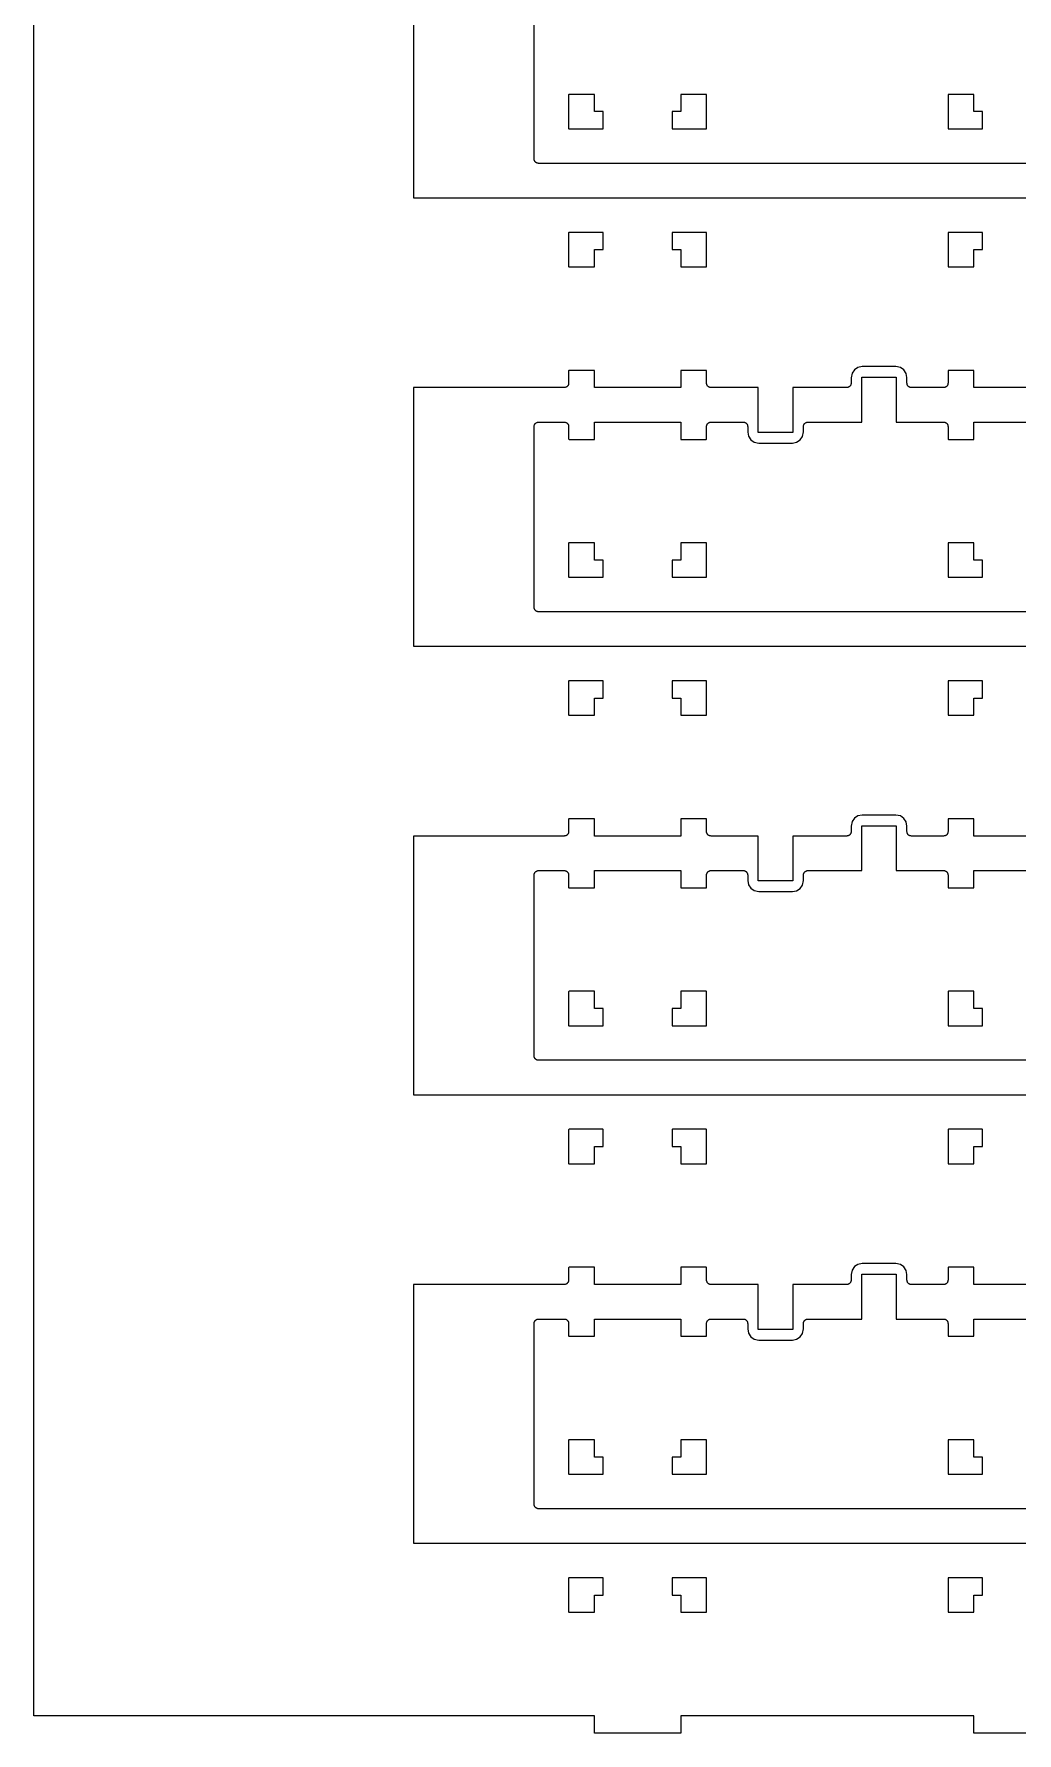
# Model space of a CAD drawing. Extents: x 0.5 to 57.5, y -99.5 to -1.
# Drawn here: x 0.5 to 29, y -99.5 to -50.25 of the extents above; entities that cross this region are included whole.
import ezdxf

# ---------------------------------------------------------------- set-up
doc = ezdxf.new("R2010")
doc.units = 0
doc.header["$MEASUREMENT"] = 0
doc.layers.add('BLACK', color=7, linetype='CONTINUOUS')

msp = doc.modelspace()

# ---------------------------------------------------------------- linework, layer by layer
at = {"layer": 'Black'}
for p, q in [((0.5, -99), (0.5, -1)), ((11.5, -33.35), (11.5, -55)), ((15, -52), (15, -49.128)), ((15, -53.872), (15, -52)), ((16.0022, -52.0018), (16, -52.0128)), ((16, -52.0128), (16, -52.9881)), ((16.0119, -52), (16.0022, -52.0018)), ((16.75, -52), (16.0119, -52)), ((16.75, -52.5), (16.75, -52)), ((19.25, -52), (19.25, -52.5)), ((19.9872, -52), (19.25, -52)), ((19.9982, -52.0022), (19.9872, -52)), ((20, -52.0119), (19.9982, -52.0022)), ((20, -52.9872), (20, -52.0119)), ((27.0022, -52.0018), (27, -52.0128)), ((27, -52.0128), (27, -52.9881)), ((27.0119, -52), (27.0022, -52.0018)), ((27.75, -52), (27.0119, -52)), ((27.75, -52.5), (27.75, -52)), ((17, -52.5), (16.75, -52.5)), ((17, -52.9872), (17, -52.5)), ((19.25, -52.5), (19, -52.5)), ((19, -52.5), (19, -52.9881)), ((28, -52.5), (27.75, -52.5)), ((28, -52.9872), (28, -52.5)), ((16, -52.9881), (16.0018, -52.9978)), ((16.0018, -52.9978), (16.0128, -53)), ((16.0128, -53), (16.9881, -53)), ((16.9881, -53), (16.9978, -52.9982)), ((16.9978, -52.9982), (17, -52.9872)), ((19, -52.9881), (19.0018, -52.9978)), ((19.0018, -52.9978), (19.0128, -53)), ((19.0128, -53), (19.9881, -53)), ((19.9881, -53), (19.9978, -52.9982)), ((19.9978, -52.9982), (20, -52.9872)), ((27, -52.9881), (27.0018, -52.9978)), ((27.0018, -52.9978), (27.0128, -53)), ((27.0128, -53), (27.9881, -53)), ((27.9881, -53), (27.9978, -52.9982)), ((27.9978, -52.9982), (28, -52.9872)), ((15.0019, -53.883), (15, -53.872)), ((15.0019, -53.8942), (15.0019, -53.883)), ((15.0058, -53.9047), (15.0019, -53.8942)), ((15.0077, -53.9158), (15.0058, -53.9047)), ((15.0133, -53.9255), (15.0077, -53.9158)), ((15.0171, -53.936), (15.0133, -53.9255)), ((15.0243, -53.9446), (15.0171, -53.936)), ((15.0299, -53.9543), (15.0243, -53.9446)), ((15.0385, -53.9615), (15.0299, -53.9543)), ((15.0457, -53.9701), (15.0385, -53.9615)), ((15.0554, -53.9757), (15.0457, -53.9701)), ((15.064, -53.9829), (15.0554, -53.9757)), ((15.0745, -53.9867), (15.064, -53.9829)), ((15.0842, -53.9923), (15.0745, -53.9867)), ((15.0953, -53.9942), (15.0842, -53.9923)), ((15.1058, -53.9981), (15.0953, -53.9942)), ((15.117, -53.9981), (15.1058, -53.9981)), ((15.128, -54), (15.117, -53.9981)), ((46.5, -54), (15.128, -54)), ((11.5, -55), (42.872, -55)), ((16.0022, -56.0018), (16, -56.0128)), ((16, -56.0128), (16, -56.9881)), ((16.0119, -56), (16.0022, -56.0018)), ((16.9872, -56), (16.0119, -56)), ((16.9982, -56.0022), (16.9872, -56)), ((17, -56.0119), (16.9982, -56.0022)), ((17, -56.5), (17, -56.0119)), ((19.0022, -56.0018), (19, -56.0128)), ((19, -56.0128), (19, -56.5)), ((19.0119, -56), (19.0022, -56.0018)), ((19.9872, -56), (19.0119, -56)), ((19.9982, -56.0022), (19.9872, -56)), ((20, -56.0119), (19.9982, -56.0022)), ((20, -56.9872), (20, -56.0119)), ((27.0022, -56.0018), (27, -56.0128)), ((27, -56.0128), (27, -56.9881)), ((27.0119, -56), (27.0022, -56.0018)), ((27.9872, -56), (27.0119, -56)), ((27.9982, -56.0022), (27.9872, -56)), ((28, -56.0119), (27.9982, -56.0022)), ((28, -56.5), (28, -56.0119)), ((16.75, -57), (16.75, -56.5)), ((16.75, -56.5), (17, -56.5)), ((19, -56.5), (19.25, -56.5)), ((19.25, -56.5), (19.25, -57)), ((27.75, -57), (27.75, -56.5)), ((27.75, -56.5), (28, -56.5)), ((16, -56.9881), (16.0018, -56.9978)), ((16.0018, -56.9978), (16.0128, -57)), ((16.0128, -57), (16.75, -57)), ((19.25, -57), (19.9881, -57)), ((19.9881, -57), (19.9978, -56.9982)), ((19.9978, -56.9982), (20, -56.9872)), ((27, -56.9881), (27.0018, -56.9978)), ((27.0018, -56.9978), (27.0128, -57)), ((27.0128, -57), (27.75, -57)), ((16.0022, -60.0018), (16, -60.0128)), ((16, -60.0128), (16, -60.372)), ((16.0119, -60), (16.0022, -60.0018)), ((16.75, -60), (16.0119, -60)), ((16.75, -60.5), (16.75, -60)), ((19.9872, -60), (19.25, -60)), ((19.25, -60), (19.25, -60.5)), ((19.9982, -60.0022), (19.9872, -60)), ((20, -60.0119), (19.9982, -60.0022)), ((20, -60.372), (20, -60.0119)), ((24.2183, -60.081), (24.1916, -60.2128)), ((24.2868, -59.9808), (24.2183, -60.081)), ((24.3896, -59.9146), (24.2868, -59.9808)), ((24.5119, -59.8916), (24.3896, -59.9146)), ((25.4872, -59.8916), (24.5119, -59.8916)), ((25.619, -59.9183), (25.4872, -59.8916)), ((25.7192, -59.9868), (25.619, -59.9183)), ((25.7854, -60.0896), (25.7192, -59.9868)), ((27.0022, -60.0018), (27, -60.0128)), ((27, -60.0128), (27, -60.372)), ((27.0119, -60), (27.0022, -60.0018)), ((27.75, -60), (27.0119, -60)), ((27.75, -60.5), (27.75, -60)), ((15.872, -60.5), (11.5, -60.5)), ((11.5, -60.5), (11.5, -68)), ((15.883, -60.4981), (15.872, -60.5)), ((15.8942, -60.4981), (15.883, -60.4981)), ((15.9047, -60.4942), (15.8942, -60.4981)), ((15.9158, -60.4923), (15.9047, -60.4942)), ((15.9255, -60.4867), (15.9158, -60.4923)), ((15.936, -60.4829), (15.9255, -60.4867)), ((15.9446, -60.4757), (15.936, -60.4829)), ((15.9543, -60.4701), (15.9446, -60.4757)), ((15.9615, -60.4615), (15.9543, -60.4701)), ((15.9701, -60.4543), (15.9615, -60.4615)), ((15.9757, -60.4446), (15.9701, -60.4543)), ((15.9829, -60.436), (15.9757, -60.4446)), ((15.9867, -60.4255), (15.9829, -60.436)), ((15.9923, -60.4158), (15.9867, -60.4255)), ((15.9942, -60.4047), (15.9923, -60.4158)), ((15.9981, -60.3942), (15.9942, -60.4047)), ((16, -60.372), (15.9981, -60.383)), ((15.9981, -60.383), (15.9981, -60.3942)), ((17.128, -60.5), (16.75, -60.5)), ((19.25, -60.5), (17.128, -60.5)), ((20.0019, -60.383), (20, -60.372)), ((20.0019, -60.3942), (20.0019, -60.383)), ((20.0058, -60.4047), (20.0019, -60.3942)), ((20.0077, -60.4158), (20.0058, -60.4047)), ((20.0133, -60.4255), (20.0077, -60.4158)), ((20.0171, -60.436), (20.0133, -60.4255)), ((20.0243, -60.4446), (20.0171, -60.436)), ((20.0299, -60.4543), (20.0243, -60.4446)), ((20.0385, -60.4615), (20.0299, -60.4543)), ((20.0457, -60.4701), (20.0385, -60.4615)), ((20.0554, -60.4757), (20.0457, -60.4701)), ((20.064, -60.4829), (20.0554, -60.4757)), ((20.0745, -60.4867), (20.064, -60.4829)), ((20.0842, -60.4923), (20.0745, -60.4867)), ((20.0953, -60.4942), (20.0842, -60.4923)), ((20.1058, -60.4981), (20.0953, -60.4942)), ((20.117, -60.4981), (20.1058, -60.4981)), ((20.128, -60.5), (20.117, -60.4981)), ((21.5, -60.5), (20.128, -60.5)), ((21.5, -61.8), (21.5, -60.5)), ((24.0636, -60.5), (22.5, -60.5)), ((22.5, -60.5), (22.5, -61.8)), ((24.0746, -60.4981), (24.0636, -60.5)), ((24.0858, -60.4981), (24.0746, -60.4981)), ((24.0964, -60.4942), (24.0858, -60.4981)), ((24.1074, -60.4923), (24.0964, -60.4942)), ((24.1171, -60.4867), (24.1074, -60.4923)), ((24.1276, -60.4829), (24.1171, -60.4867)), ((24.1362, -60.4757), (24.1276, -60.4829)), ((24.1459, -60.4701), (24.1362, -60.4757)), ((24.1531, -60.4615), (24.1459, -60.4701)), ((24.1617, -60.4543), (24.1531, -60.4615)), ((24.1673, -60.4446), (24.1617, -60.4543)), ((24.1745, -60.436), (24.1673, -60.4446)), ((24.1783, -60.4255), (24.1745, -60.436)), ((24.1839, -60.4158), (24.1783, -60.4255)), ((24.1858, -60.4047), (24.1839, -60.4158)), ((24.1897, -60.3942), (24.1858, -60.4047)), ((24.1916, -60.372), (24.1897, -60.383)), ((24.1897, -60.383), (24.1897, -60.3942)), ((24.1916, -60.2128), (24.1916, -60.372)), ((24.5, -61.5), (24.5, -60.2)), ((24.5, -60.2), (25.5, -60.2)), ((25.5, -60.2), (25.5, -61.5)), ((25.8084, -60.2119), (25.7854, -60.0896)), ((25.8084, -60.372), (25.8084, -60.2119)), ((25.8103, -60.383), (25.8084, -60.372)), ((25.8103, -60.3942), (25.8103, -60.383)), ((25.8142, -60.4047), (25.8103, -60.3942)), ((25.8161, -60.4158), (25.8142, -60.4047)), ((25.8217, -60.4255), (25.8161, -60.4158)), ((25.8255, -60.436), (25.8217, -60.4255)), ((25.8327, -60.4446), (25.8255, -60.436)), ((25.8383, -60.4543), (25.8327, -60.4446)), ((25.8469, -60.4615), (25.8383, -60.4543)), ((25.8541, -60.4701), (25.8469, -60.4615)), ((25.8638, -60.4757), (25.8541, -60.4701)), ((25.8724, -60.4829), (25.8638, -60.4757)), ((25.8829, -60.4867), (25.8724, -60.4829)), ((25.8926, -60.4923), (25.8829, -60.4867)), ((25.9036, -60.4942), (25.8926, -60.4923)), ((25.9142, -60.4981), (25.9036, -60.4942)), ((25.9254, -60.4981), (25.9142, -60.4981)), ((25.9364, -60.5), (25.9254, -60.4981)), ((26.872, -60.5), (25.9364, -60.5)), ((26.883, -60.4981), (26.872, -60.5)), ((26.8942, -60.4981), (26.883, -60.4981)), ((26.9047, -60.4942), (26.8942, -60.4981)), ((26.9158, -60.4923), (26.9047, -60.4942)), ((26.9255, -60.4867), (26.9158, -60.4923)), ((26.936, -60.4829), (26.9255, -60.4867)), ((26.9446, -60.4757), (26.936, -60.4829)), ((26.9543, -60.4701), (26.9446, -60.4757)), ((26.9615, -60.4615), (26.9543, -60.4701)), ((26.9701, -60.4543), (26.9615, -60.4615)), ((26.9757, -60.4446), (26.9701, -60.4543)), ((26.9829, -60.436), (26.9757, -60.4446)), ((26.9867, -60.4255), (26.9829, -60.436)), ((26.9923, -60.4158), (26.9867, -60.4255)), ((26.9942, -60.4047), (26.9923, -60.4158)), ((26.9981, -60.3942), (26.9942, -60.4047)), ((27, -60.372), (26.9981, -60.383)), ((26.9981, -60.383), (26.9981, -60.3942)), ((28.128, -60.5), (27.75, -60.5)), ((29.872, -60.5), (28.128, -60.5)), ((15.0171, -61.564), (15.0243, -61.5554)), ((15.0243, -61.5554), (15.0299, -61.5457)), ((15.0299, -61.5457), (15.0385, -61.5385)), ((15.0385, -61.5385), (15.0457, -61.5299)), ((15.0457, -61.5299), (15.0554, -61.5243)), ((15.0554, -61.5243), (15.064, -61.5171)), ((15.064, -61.5171), (15.0745, -61.5133)), ((15.0745, -61.5133), (15.0842, -61.5077)), ((15.0842, -61.5077), (15.0953, -61.5058)), ((15.0953, -61.5058), (15.1058, -61.5019)), ((15.1058, -61.5019), (15.117, -61.5019)), ((15.117, -61.5019), (15.128, -61.5)), ((15.128, -61.5), (15.872, -61.5)), ((15.872, -61.5), (15.883, -61.5019)), ((15.883, -61.5019), (15.8942, -61.5019)), ((15.8942, -61.5019), (15.9047, -61.5058)), ((15.9047, -61.5058), (15.9158, -61.5077)), ((15.9158, -61.5077), (15.9255, -61.5133)), ((15.9255, -61.5133), (15.936, -61.5171)), ((15.936, -61.5171), (15.9446, -61.5243)), ((15.9446, -61.5243), (15.9543, -61.5299)), ((15.9543, -61.5299), (15.9615, -61.5385)), ((15.9615, -61.5385), (15.9701, -61.5457)), ((15.9701, -61.5457), (15.9757, -61.5554)), ((15.9757, -61.5554), (15.9829, -61.564)), ((16.75, -62), (16.75, -61.5)), ((16.75, -61.5), (19.25, -61.5)), ((19.25, -61.5), (19.25, -62)), ((20.0171, -61.564), (20.0243, -61.5554)), ((20.0243, -61.5554), (20.0299, -61.5457)), ((20.0299, -61.5457), (20.0385, -61.5385)), ((20.0385, -61.5385), (20.0457, -61.5299)), ((20.0457, -61.5299), (20.0554, -61.5243)), ((20.0554, -61.5243), (20.064, -61.5171)), ((20.064, -61.5171), (20.0745, -61.5133)), ((20.0745, -61.5133), (20.0842, -61.5077)), ((20.0842, -61.5077), (20.0953, -61.5058)), ((20.0953, -61.5058), (20.1058, -61.5019)), ((20.1058, -61.5019), (20.117, -61.5019)), ((20.117, -61.5019), (20.128, -61.5)), ((20.128, -61.5), (21.0636, -61.5)), ((21.0636, -61.5), (21.0746, -61.5019)), ((21.0746, -61.5019), (21.0858, -61.5019)), ((21.0858, -61.5019), (21.0964, -61.5058)), ((21.0964, -61.5058), (21.1074, -61.5077)), ((21.1074, -61.5077), (21.1171, -61.5133)), ((21.1171, -61.5133), (21.1276, -61.5171)), ((21.1276, -61.5171), (21.1362, -61.5243)), ((21.1362, -61.5243), (21.1459, -61.5299)), ((21.1459, -61.5299), (21.1531, -61.5385)), ((21.1531, -61.5385), (21.1617, -61.5457)), ((21.1617, -61.5457), (21.1673, -61.5554)), ((21.1673, -61.5554), (21.1745, -61.564)), ((22.8255, -61.564), (22.8327, -61.5554)), ((22.8327, -61.5554), (22.8383, -61.5457)), ((22.8383, -61.5457), (22.8469, -61.5385)), ((22.8469, -61.5385), (22.8541, -61.5299)), ((22.8541, -61.5299), (22.8638, -61.5243)), ((22.8638, -61.5243), (22.8724, -61.5171)), ((22.8724, -61.5171), (22.8829, -61.5133)), ((22.8829, -61.5133), (22.8926, -61.5077)), ((22.8926, -61.5077), (22.9036, -61.5058)), ((22.9036, -61.5058), (22.9142, -61.5019)), ((22.9142, -61.5019), (22.9254, -61.5019)), ((22.9254, -61.5019), (22.9364, -61.5)), ((22.9364, -61.5), (24.5, -61.5)), ((25.5, -61.5), (26.872, -61.5)), ((26.872, -61.5), (26.883, -61.5019)), ((26.883, -61.5019), (26.8942, -61.5019)), ((26.8942, -61.5019), (26.9047, -61.5058)), ((26.9047, -61.5058), (26.9158, -61.5077)), ((26.9158, -61.5077), (26.9255, -61.5133)), ((26.9255, -61.5133), (26.936, -61.5171)), ((26.936, -61.5171), (26.9446, -61.5243)), ((26.9446, -61.5243), (26.9543, -61.5299)), ((26.9543, -61.5299), (26.9615, -61.5385)), ((26.9615, -61.5385), (26.9701, -61.5457)), ((26.9701, -61.5457), (26.9757, -61.5554)), ((26.9757, -61.5554), (26.9829, -61.564)), ((27.75, -62), (27.75, -61.5)), ((27.75, -61.5), (30.25, -61.5)), ((15, -61.628), (15.0019, -61.617)), ((15, -65), (15, -61.628)), ((15.0019, -61.6058), (15.0058, -61.5953)), ((15.0019, -61.617), (15.0019, -61.6058)), ((15.0058, -61.5953), (15.0077, -61.5842)), ((15.0077, -61.5842), (15.0133, -61.5745)), ((15.0133, -61.5745), (15.0171, -61.564)), ((15.9829, -61.564), (15.9867, -61.5745)), ((15.9867, -61.5745), (15.9923, -61.5842)), ((15.9923, -61.5842), (15.9942, -61.5953)), ((15.9942, -61.5953), (15.9981, -61.6058)), ((15.9981, -61.6058), (15.9981, -61.617)), ((15.9981, -61.617), (16, -61.628)), ((16, -61.628), (16, -61.9881)), ((16, -61.9881), (16.0018, -61.9978)), ((16.0018, -61.9978), (16.0128, -62)), ((16.0128, -62), (16.75, -62)), ((19.25, -62), (19.9881, -62)), ((19.9881, -62), (19.9978, -61.9982)), ((19.9978, -61.9982), (20, -61.9872)), ((20, -61.628), (20.0019, -61.617)), ((20, -61.9872), (20, -61.628)), ((20.0019, -61.6058), (20.0058, -61.5953)), ((20.0019, -61.617), (20.0019, -61.6058)), ((20.0058, -61.5953), (20.0077, -61.5842)), ((20.0077, -61.5842), (20.0133, -61.5745)), ((20.0133, -61.5745), (20.0171, -61.564)), ((21.1745, -61.564), (21.1783, -61.5745)), ((21.1783, -61.5745), (21.1839, -61.5842)), ((21.1839, -61.5842), (21.1858, -61.5953)), ((21.1858, -61.5953), (21.1897, -61.6058)), ((21.1897, -61.6058), (21.1897, -61.617)), ((21.1897, -61.617), (21.1916, -61.628)), ((21.1916, -61.628), (21.1916, -61.7881)), ((21.1916, -61.7881), (21.2146, -61.9104)), ((21.2146, -61.9104), (21.2808, -62.0132)), ((21.2808, -62.0132), (21.381, -62.0817)), ((22.5, -61.8), (21.5, -61.8)), ((22.6104, -62.0854), (22.7132, -62.0192)), ((22.7132, -62.0192), (22.7817, -61.919)), ((22.7817, -61.919), (22.8084, -61.7872)), ((22.8084, -61.628), (22.8103, -61.617)), ((22.8084, -61.7872), (22.8084, -61.628)), ((22.8103, -61.6058), (22.8142, -61.5953)), ((22.8103, -61.617), (22.8103, -61.6058)), ((22.8142, -61.5953), (22.8161, -61.5842)), ((22.8161, -61.5842), (22.8217, -61.5745)), ((22.8217, -61.5745), (22.8255, -61.564)), ((26.9829, -61.564), (26.9867, -61.5745)), ((26.9867, -61.5745), (26.9923, -61.5842)), ((26.9923, -61.5842), (26.9942, -61.5953)), ((26.9942, -61.5953), (26.9981, -61.6058)), ((26.9981, -61.6058), (26.9981, -61.617)), ((26.9981, -61.617), (27, -61.628)), ((27, -61.628), (27, -61.9881)), ((27, -61.9881), (27.0018, -61.9978)), ((27.0018, -61.9978), (27.0128, -62)), ((27.0128, -62), (27.75, -62)), ((21.381, -62.0817), (21.5128, -62.1084)), ((21.5128, -62.1084), (22.4881, -62.1084)), ((22.4881, -62.1084), (22.6104, -62.0854)), ((15, -66.872), (15, -65)), ((16.0022, -65.0018), (16, -65.0128)), ((16.0119, -65), (16.0022, -65.0018)), ((16.75, -65), (16.0119, -65)), ((16.75, -65.5), (16.75, -65)), ((19.25, -65), (19.25, -65.5)), ((19.9872, -65), (19.25, -65)), ((19.9982, -65.0022), (19.9872, -65)), ((20, -65.0119), (19.9982, -65.0022)), ((27.0022, -65.0018), (27, -65.0128)), ((27.0119, -65), (27.0022, -65.0018)), ((27.75, -65), (27.0119, -65)), ((27.75, -65.5), (27.75, -65)), ((16, -65.0128), (16, -65.9881)), ((17, -65.5), (16.75, -65.5)), ((17, -65.9872), (17, -65.5)), ((19.25, -65.5), (19, -65.5)), ((19, -65.5), (19, -65.9881)), ((20, -65.9872), (20, -65.0119)), ((27, -65.0128), (27, -65.9881)), ((28, -65.5), (27.75, -65.5)), ((28, -65.9872), (28, -65.5)), ((16, -65.9881), (16.0018, -65.9978)), ((16.9978, -65.9982), (17, -65.9872)), ((19, -65.9881), (19.0018, -65.9978)), ((19.9978, -65.9982), (20, -65.9872)), ((27, -65.9881), (27.0018, -65.9978)), ((27.9978, -65.9982), (28, -65.9872)), ((16.0018, -65.9978), (16.0128, -66)), ((16.0128, -66), (16.9881, -66)), ((16.9881, -66), (16.9978, -65.9982)), ((19.0018, -65.9978), (19.0128, -66)), ((19.0128, -66), (19.9881, -66)), ((19.9881, -66), (19.9978, -65.9982)), ((27.0018, -65.9978), (27.0128, -66)), ((27.0128, -66), (27.9881, -66)), ((27.9881, -66), (27.9978, -65.9982)), ((15.0019, -66.883), (15, -66.872)), ((15.0019, -66.8942), (15.0019, -66.883)), ((15.0058, -66.9047), (15.0019, -66.8942)), ((15.0077, -66.9158), (15.0058, -66.9047)), ((15.0133, -66.9255), (15.0077, -66.9158)), ((15.0171, -66.936), (15.0133, -66.9255)), ((15.0243, -66.9446), (15.0171, -66.936)), ((15.0299, -66.9543), (15.0243, -66.9446)), ((15.0385, -66.9615), (15.0299, -66.9543)), ((15.0457, -66.9701), (15.0385, -66.9615)), ((15.0554, -66.9757), (15.0457, -66.9701)), ((15.064, -66.9829), (15.0554, -66.9757)), ((15.0745, -66.9867), (15.064, -66.9829)), ((15.0842, -66.9923), (15.0745, -66.9867)), ((15.0953, -66.9942), (15.0842, -66.9923)), ((15.1058, -66.9981), (15.0953, -66.9942)), ((15.117, -66.9981), (15.1058, -66.9981)), ((15.128, -67), (15.117, -66.9981)), ((46.5, -67), (15.128, -67)), ((11.5, -68), (42.872, -68)), ((16.0022, -69.0018), (16, -69.0128)), ((16, -69.0128), (16, -69.9881)), ((16.0119, -69), (16.0022, -69.0018)), ((16.9872, -69), (16.0119, -69)), ((16.9982, -69.0022), (16.9872, -69)), ((17, -69.0119), (16.9982, -69.0022)), ((17, -69.5), (17, -69.0119)), ((19.0022, -69.0018), (19, -69.0128)), ((19, -69.0128), (19, -69.5)), ((19.0119, -69), (19.0022, -69.0018)), ((19.9872, -69), (19.0119, -69)), ((19.9982, -69.0022), (19.9872, -69)), ((20, -69.0119), (19.9982, -69.0022)), ((20, -69.9872), (20, -69.0119)), ((27.0022, -69.0018), (27, -69.0128)), ((27, -69.0128), (27, -69.9881)), ((27.0119, -69), (27.0022, -69.0018)), ((27.9872, -69), (27.0119, -69)), ((27.9982, -69.0022), (27.9872, -69)), ((28, -69.0119), (27.9982, -69.0022)), ((28, -69.5), (28, -69.0119)), ((16.75, -70), (16.75, -69.5)), ((16.75, -69.5), (17, -69.5)), ((19, -69.5), (19.25, -69.5)), ((19.25, -69.5), (19.25, -70)), ((27.75, -70), (27.75, -69.5)), ((27.75, -69.5), (28, -69.5)), ((16, -69.9881), (16.0018, -69.9978)), ((16.0018, -69.9978), (16.0128, -70)), ((16.0128, -70), (16.75, -70)), ((19.25, -70), (19.9881, -70)), ((19.9881, -70), (19.9978, -69.9982)), ((19.9978, -69.9982), (20, -69.9872)), ((27, -69.9881), (27.0018, -69.9978)), ((27.0018, -69.9978), (27.0128, -70)), ((27.0128, -70), (27.75, -70)), ((16, -73.372), (15.9981, -73.383)), ((16.0022, -73.0018), (16, -73.0128)), ((16, -73.0128), (16, -73.372)), ((16.0119, -73), (16.0022, -73.0018)), ((16.75, -73), (16.0119, -73)), ((16.75, -73.5), (16.75, -73)), ((19.9872, -73), (19.25, -73)), ((19.25, -73), (19.25, -73.5)), ((19.9982, -73.0022), (19.9872, -73)), ((20, -73.0119), (19.9982, -73.0022)), ((20, -73.372), (20, -73.0119)), ((20.0019, -73.383), (20, -73.372)), ((24.1916, -73.372), (24.1897, -73.383)), ((24.2183, -73.081), (24.1916, -73.2128)), ((24.1916, -73.2128), (24.1916, -73.372)), ((24.2868, -72.9808), (24.2183, -73.081)), ((24.3896, -72.9146), (24.2868, -72.9808)), ((24.5119, -72.8916), (24.3896, -72.9146)), ((24.5, -74.5), (24.5, -73.2)), ((24.5, -73.2), (25.5, -73.2)), ((25.4872, -72.8916), (24.5119, -72.8916)), ((25.619, -72.9183), (25.4872, -72.8916)), ((25.5, -73.2), (25.5, -74.5)), ((25.7192, -72.9868), (25.619, -72.9183)), ((25.7854, -73.0896), (25.7192, -72.9868)), ((25.8084, -73.2119), (25.7854, -73.0896)), ((25.8084, -73.372), (25.8084, -73.2119)), ((25.8103, -73.383), (25.8084, -73.372)), ((27, -73.372), (26.9981, -73.383)), ((27.0022, -73.0018), (27, -73.0128)), ((27, -73.0128), (27, -73.372)), ((27.0119, -73), (27.0022, -73.0018)), ((27.75, -73), (27.0119, -73)), ((27.75, -73.5), (27.75, -73)), ((15.872, -73.5), (11.5, -73.5)), ((11.5, -73.5), (11.5, -81)), ((15.883, -73.4981), (15.872, -73.5)), ((15.8942, -73.4981), (15.883, -73.4981)), ((15.9047, -73.4942), (15.8942, -73.4981)), ((15.9158, -73.4923), (15.9047, -73.4942)), ((15.9255, -73.4867), (15.9158, -73.4923)), ((15.936, -73.4829), (15.9255, -73.4867)), ((15.9446, -73.4757), (15.936, -73.4829)), ((15.9543, -73.4701), (15.9446, -73.4757)), ((15.9615, -73.4615), (15.9543, -73.4701)), ((15.9701, -73.4543), (15.9615, -73.4615)), ((15.9757, -73.4446), (15.9701, -73.4543)), ((15.9829, -73.436), (15.9757, -73.4446)), ((15.9867, -73.4255), (15.9829, -73.436)), ((15.9923, -73.4158), (15.9867, -73.4255)), ((15.9942, -73.4047), (15.9923, -73.4158)), ((15.9981, -73.3942), (15.9942, -73.4047)), ((15.9981, -73.383), (15.9981, -73.3942)), ((17.128, -73.5), (16.75, -73.5)), ((18.872, -73.5), (17.128, -73.5)), ((19.25, -73.5), (18.872, -73.5)), ((20.0019, -73.3942), (20.0019, -73.383)), ((20.0058, -73.4047), (20.0019, -73.3942)), ((20.0077, -73.4158), (20.0058, -73.4047)), ((20.0133, -73.4255), (20.0077, -73.4158)), ((20.0171, -73.436), (20.0133, -73.4255)), ((20.0243, -73.4446), (20.0171, -73.436)), ((20.0299, -73.4543), (20.0243, -73.4446)), ((20.0385, -73.4615), (20.0299, -73.4543)), ((20.0457, -73.4701), (20.0385, -73.4615)), ((20.0554, -73.4757), (20.0457, -73.4701)), ((20.064, -73.4829), (20.0554, -73.4757)), ((20.0745, -73.4867), (20.064, -73.4829)), ((20.0842, -73.4923), (20.0745, -73.4867)), ((20.0953, -73.4942), (20.0842, -73.4923)), ((20.1058, -73.4981), (20.0953, -73.4942)), ((20.117, -73.4981), (20.1058, -73.4981)), ((20.128, -73.5), (20.117, -73.4981)), ((21.5, -73.5), (20.128, -73.5)), ((21.5, -74.8), (21.5, -73.5)), ((24.0636, -73.5), (22.5, -73.5)), ((22.5, -73.5), (22.5, -74.8)), ((24.0746, -73.4981), (24.0636, -73.5)), ((24.0858, -73.4981), (24.0746, -73.4981)), ((24.0964, -73.4942), (24.0858, -73.4981)), ((24.1074, -73.4923), (24.0964, -73.4942)), ((24.1171, -73.4867), (24.1074, -73.4923)), ((24.1276, -73.4829), (24.1171, -73.4867)), ((24.1362, -73.4757), (24.1276, -73.4829)), ((24.1459, -73.4701), (24.1362, -73.4757)), ((24.1531, -73.4615), (24.1459, -73.4701)), ((24.1617, -73.4543), (24.1531, -73.4615)), ((24.1673, -73.4446), (24.1617, -73.4543)), ((24.1745, -73.436), (24.1673, -73.4446)), ((24.1783, -73.4255), (24.1745, -73.436)), ((24.1839, -73.4158), (24.1783, -73.4255)), ((24.1858, -73.4047), (24.1839, -73.4158)), ((24.1897, -73.3942), (24.1858, -73.4047)), ((24.1897, -73.383), (24.1897, -73.3942)), ((25.8103, -73.3942), (25.8103, -73.383)), ((25.8142, -73.4047), (25.8103, -73.3942)), ((25.8161, -73.4158), (25.8142, -73.4047)), ((25.8217, -73.4255), (25.8161, -73.4158)), ((25.8255, -73.436), (25.8217, -73.4255)), ((25.8327, -73.4446), (25.8255, -73.436)), ((25.8383, -73.4543), (25.8327, -73.4446)), ((25.8469, -73.4615), (25.8383, -73.4543)), ((25.8541, -73.4701), (25.8469, -73.4615)), ((25.8638, -73.4757), (25.8541, -73.4701)), ((25.8724, -73.4829), (25.8638, -73.4757)), ((25.8829, -73.4867), (25.8724, -73.4829)), ((25.8926, -73.4923), (25.8829, -73.4867)), ((25.9036, -73.4942), (25.8926, -73.4923)), ((25.9142, -73.4981), (25.9036, -73.4942)), ((25.9254, -73.4981), (25.9142, -73.4981)), ((25.9364, -73.5), (25.9254, -73.4981)), ((26.872, -73.5), (25.9364, -73.5)), ((26.883, -73.4981), (26.872, -73.5)), ((26.8942, -73.4981), (26.883, -73.4981)), ((26.9047, -73.4942), (26.8942, -73.4981)), ((26.9158, -73.4923), (26.9047, -73.4942)), ((26.9255, -73.4867), (26.9158, -73.4923)), ((26.936, -73.4829), (26.9255, -73.4867)), ((26.9446, -73.4757), (26.936, -73.4829)), ((26.9543, -73.4701), (26.9446, -73.4757)), ((26.9615, -73.4615), (26.9543, -73.4701)), ((26.9701, -73.4543), (26.9615, -73.4615)), ((26.9757, -73.4446), (26.9701, -73.4543)), ((26.9829, -73.436), (26.9757, -73.4446)), ((26.9867, -73.4255), (26.9829, -73.436)), ((26.9923, -73.4158), (26.9867, -73.4255)), ((26.9942, -73.4047), (26.9923, -73.4158)), ((26.9981, -73.3942), (26.9942, -73.4047)), ((26.9981, -73.383), (26.9981, -73.3942)), ((28.128, -73.5), (27.75, -73.5)), ((29.872, -73.5), (28.128, -73.5)), ((15, -74.628), (15.0019, -74.617)), ((15, -78), (15, -74.628)), ((15.0019, -74.6058), (15.0058, -74.5953)), ((15.0019, -74.617), (15.0019, -74.6058)), ((15.0058, -74.5953), (15.0077, -74.5842)), ((15.0077, -74.5842), (15.0133, -74.5745)), ((15.0133, -74.5745), (15.0171, -74.564)), ((15.0171, -74.564), (15.0243, -74.5554)), ((15.0243, -74.5554), (15.0299, -74.5457)), ((15.0299, -74.5457), (15.0385, -74.5385)), ((15.0385, -74.5385), (15.0457, -74.5299)), ((15.0457, -74.5299), (15.0554, -74.5243)), ((15.0554, -74.5243), (15.064, -74.5171)), ((15.064, -74.5171), (15.0745, -74.5133)), ((15.0745, -74.5133), (15.0842, -74.5077)), ((15.0842, -74.5077), (15.0953, -74.5058)), ((15.0953, -74.5058), (15.1058, -74.5019)), ((15.1058, -74.5019), (15.117, -74.5019)), ((15.117, -74.5019), (15.128, -74.5)), ((15.128, -74.5), (15.872, -74.5)), ((15.872, -74.5), (15.883, -74.5019)), ((15.883, -74.5019), (15.8942, -74.5019)), ((15.8942, -74.5019), (15.9047, -74.5058)), ((15.9047, -74.5058), (15.9158, -74.5077)), ((15.9158, -74.5077), (15.9255, -74.5133)), ((15.9255, -74.5133), (15.936, -74.5171)), ((15.936, -74.5171), (15.9446, -74.5243)), ((15.9446, -74.5243), (15.9543, -74.5299)), ((15.9543, -74.5299), (15.9615, -74.5385)), ((15.9615, -74.5385), (15.9701, -74.5457)), ((15.9701, -74.5457), (15.9757, -74.5554)), ((15.9757, -74.5554), (15.9829, -74.564)), ((15.9829, -74.564), (15.9867, -74.5745)), ((15.9867, -74.5745), (15.9923, -74.5842)), ((15.9923, -74.5842), (15.9942, -74.5953)), ((15.9942, -74.5953), (15.9981, -74.6058)), ((15.9981, -74.6058), (15.9981, -74.617)), ((15.9981, -74.617), (16, -74.628)), ((16, -74.628), (16, -74.9881)), ((16.75, -75), (16.75, -74.5)), ((16.75, -74.5), (19.25, -74.5)), ((19.25, -74.5), (19.25, -75)), ((20, -74.628), (20.0019, -74.617)), ((20, -74.9872), (20, -74.628)), ((20.0019, -74.6058), (20.0058, -74.5953)), ((20.0019, -74.617), (20.0019, -74.6058)), ((20.0058, -74.5953), (20.0077, -74.5842)), ((20.0077, -74.5842), (20.0133, -74.5745)), ((20.0133, -74.5745), (20.0171, -74.564)), ((20.0171, -74.564), (20.0243, -74.5554)), ((20.0243, -74.5554), (20.0299, -74.5457)), ((20.0299, -74.5457), (20.0385, -74.5385)), ((20.0385, -74.5385), (20.0457, -74.5299)), ((20.0457, -74.5299), (20.0554, -74.5243)), ((20.0554, -74.5243), (20.064, -74.5171)), ((20.064, -74.5171), (20.0745, -74.5133)), ((20.0745, -74.5133), (20.0842, -74.5077)), ((20.0842, -74.5077), (20.0953, -74.5058)), ((20.0953, -74.5058), (20.1058, -74.5019)), ((20.1058, -74.5019), (20.117, -74.5019)), ((20.117, -74.5019), (20.128, -74.5)), ((20.128, -74.5), (21.0636, -74.5)), ((21.0636, -74.5), (21.0746, -74.5019)), ((21.0746, -74.5019), (21.0858, -74.5019)), ((21.0858, -74.5019), (21.0964, -74.5058)), ((21.0964, -74.5058), (21.1074, -74.5077)), ((21.1074, -74.5077), (21.1171, -74.5133)), ((21.1171, -74.5133), (21.1276, -74.5171)), ((21.1276, -74.5171), (21.1362, -74.5243)), ((21.1362, -74.5243), (21.1459, -74.5299)), ((21.1459, -74.5299), (21.1531, -74.5385)), ((21.1531, -74.5385), (21.1617, -74.5457)), ((21.1617, -74.5457), (21.1673, -74.5554)), ((21.1673, -74.5554), (21.1745, -74.564)), ((21.1745, -74.564), (21.1783, -74.5745)), ((21.1783, -74.5745), (21.1839, -74.5842)), ((21.1839, -74.5842), (21.1858, -74.5953)), ((21.1858, -74.5953), (21.1897, -74.6058)), ((21.1897, -74.6058), (21.1897, -74.617)), ((21.1897, -74.617), (21.1916, -74.628)), ((21.1916, -74.628), (21.1916, -74.7881)), ((21.1916, -74.7881), (21.2146, -74.9104)), ((22.5, -74.8), (21.5, -74.8)), ((22.7817, -74.919), (22.8084, -74.7872)), ((22.8084, -74.628), (22.8103, -74.617)), ((22.8084, -74.7872), (22.8084, -74.628)), ((22.8103, -74.6058), (22.8142, -74.5953)), ((22.8103, -74.617), (22.8103, -74.6058)), ((22.8142, -74.5953), (22.8161, -74.5842)), ((22.8161, -74.5842), (22.8217, -74.5745)), ((22.8217, -74.5745), (22.8255, -74.564)), ((22.8255, -74.564), (22.8327, -74.5554)), ((22.8327, -74.5554), (22.8383, -74.5457)), ((22.8383, -74.5457), (22.8469, -74.5385)), ((22.8469, -74.5385), (22.8541, -74.5299)), ((22.8541, -74.5299), (22.8638, -74.5243)), ((22.8638, -74.5243), (22.8724, -74.5171)), ((22.8724, -74.5171), (22.8829, -74.5133)), ((22.8829, -74.5133), (22.8926, -74.5077)), ((22.8926, -74.5077), (22.9036, -74.5058)), ((22.9036, -74.5058), (22.9142, -74.5019)), ((22.9142, -74.5019), (22.9254, -74.5019)), ((22.9254, -74.5019), (22.9364, -74.5)), ((22.9364, -74.5), (24.5, -74.5)), ((25.5, -74.5), (26.872, -74.5)), ((26.872, -74.5), (26.883, -74.5019)), ((26.883, -74.5019), (26.8942, -74.5019)), ((26.8942, -74.5019), (26.9047, -74.5058)), ((26.9047, -74.5058), (26.9158, -74.5077)), ((26.9158, -74.5077), (26.9255, -74.5133)), ((26.9255, -74.5133), (26.936, -74.5171)), ((26.936, -74.5171), (26.9446, -74.5243)), ((26.9446, -74.5243), (26.9543, -74.5299)), ((26.9543, -74.5299), (26.9615, -74.5385)), ((26.9615, -74.5385), (26.9701, -74.5457)), ((26.9701, -74.5457), (26.9757, -74.5554)), ((26.9757, -74.5554), (26.9829, -74.564)), ((26.9829, -74.564), (26.9867, -74.5745)), ((26.9867, -74.5745), (26.9923, -74.5842)), ((26.9923, -74.5842), (26.9942, -74.5953)), ((26.9942, -74.5953), (26.9981, -74.6058)), ((26.9981, -74.6058), (26.9981, -74.617)), ((26.9981, -74.617), (27, -74.628)), ((27, -74.628), (27, -74.9881)), ((27.75, -75), (27.75, -74.5)), ((27.75, -74.5), (30.25, -74.5)), ((16, -74.9881), (16.0018, -74.9978)), ((16.0018, -74.9978), (16.0128, -75)), ((16.0128, -75), (16.75, -75)), ((19.25, -75), (19.9881, -75)), ((19.9881, -75), (19.9978, -74.9982)), ((19.9978, -74.9982), (20, -74.9872)), ((21.2146, -74.9104), (21.2808, -75.0132)), ((21.2808, -75.0132), (21.381, -75.0817)), ((21.381, -75.0817), (21.5128, -75.1084)), ((21.5128, -75.1084), (22.4881, -75.1084)), ((22.4881, -75.1084), (22.6104, -75.0854)), ((22.6104, -75.0854), (22.7132, -75.0192)), ((22.7132, -75.0192), (22.7817, -74.919)), ((27, -74.9881), (27.0018, -74.9978)), ((27.0018, -74.9978), (27.0128, -75)), ((27.0128, -75), (27.75, -75)), ((15, -79.872), (15, -78)), ((16.0022, -78.0018), (16, -78.0128)), ((16, -78.0128), (16, -78.9881)), ((16.0119, -78), (16.0022, -78.0018)), ((16.75, -78), (16.0119, -78)), ((16.75, -78.5), (16.75, -78)), ((19.25, -78), (19.25, -78.5)), ((19.9872, -78), (19.25, -78)), ((19.9982, -78.0022), (19.9872, -78)), ((20, -78.0119), (19.9982, -78.0022)), ((20, -78.9872), (20, -78.0119)), ((27.0022, -78.0018), (27, -78.0128)), ((27, -78.0128), (27, -78.9881)), ((27.0119, -78), (27.0022, -78.0018)), ((27.75, -78), (27.0119, -78)), ((27.75, -78.5), (27.75, -78)), ((17, -78.5), (16.75, -78.5)), ((17, -78.9872), (17, -78.5)), ((19.25, -78.5), (19, -78.5)), ((19, -78.5), (19, -78.9881)), ((28, -78.5), (27.75, -78.5)), ((28, -78.9872), (28, -78.5)), ((16, -78.9881), (16.0018, -78.9978)), ((16.0018, -78.9978), (16.0128, -79)), ((16.0128, -79), (16.9881, -79)), ((16.9881, -79), (16.9978, -78.9982)), ((16.9978, -78.9982), (17, -78.9872)), ((19, -78.9881), (19.0018, -78.9978)), ((19.0018, -78.9978), (19.0128, -79)), ((19.0128, -79), (19.9881, -79)), ((19.9881, -79), (19.9978, -78.9982)), ((19.9978, -78.9982), (20, -78.9872)), ((27, -78.9881), (27.0018, -78.9978)), ((27.0018, -78.9978), (27.0128, -79)), ((27.0128, -79), (27.9881, -79)), ((27.9881, -79), (27.9978, -78.9982)), ((27.9978, -78.9982), (28, -78.9872)), ((15.0019, -79.883), (15, -79.872)), ((15.0019, -79.8942), (15.0019, -79.883)), ((15.0058, -79.9047), (15.0019, -79.8942)), ((15.0077, -79.9158), (15.0058, -79.9047)), ((15.0133, -79.9255), (15.0077, -79.9158)), ((15.0171, -79.936), (15.0133, -79.9255)), ((15.0243, -79.9446), (15.0171, -79.936)), ((15.0299, -79.9543), (15.0243, -79.9446)), ((15.0385, -79.9615), (15.0299, -79.9543)), ((15.0457, -79.9701), (15.0385, -79.9615)), ((15.0554, -79.9757), (15.0457, -79.9701)), ((15.064, -79.9829), (15.0554, -79.9757)), ((15.0745, -79.9867), (15.064, -79.9829)), ((15.0842, -79.9923), (15.0745, -79.9867)), ((15.0953, -79.9942), (15.0842, -79.9923)), ((15.1058, -79.9981), (15.0953, -79.9942)), ((15.117, -79.9981), (15.1058, -79.9981)), ((15.128, -80), (15.117, -79.9981)), ((46.5, -80), (15.128, -80)), ((11.5, -81), (42.872, -81)), ((16.0022, -82.0018), (16, -82.0128)), ((16, -82.0128), (16, -82.9881)), ((16.0119, -82), (16.0022, -82.0018)), ((16.9872, -82), (16.0119, -82)), ((16.9982, -82.0022), (16.9872, -82)), ((17, -82.0119), (16.9982, -82.0022)), ((17, -82.5), (17, -82.0119)), ((19.0022, -82.0018), (19, -82.0128)), ((19, -82.0128), (19, -82.5)), ((19.0119, -82), (19.0022, -82.0018)), ((19.9872, -82), (19.0119, -82)), ((19.9982, -82.0022), (19.9872, -82)), ((20, -82.0119), (19.9982, -82.0022)), ((20, -82.9872), (20, -82.0119)), ((27.0022, -82.0018), (27, -82.0128)), ((27, -82.0128), (27, -82.9881)), ((27.0119, -82), (27.0022, -82.0018)), ((27.9872, -82), (27.0119, -82)), ((27.9982, -82.0022), (27.9872, -82)), ((28, -82.0119), (27.9982, -82.0022)), ((28, -82.5), (28, -82.0119)), ((16.75, -83), (16.75, -82.5)), ((16.75, -82.5), (17, -82.5)), ((19, -82.5), (19.25, -82.5)), ((19.25, -82.5), (19.25, -83)), ((27.75, -83), (27.75, -82.5)), ((27.75, -82.5), (28, -82.5)), ((16, -82.9881), (16.0018, -82.9978)), ((16.0018, -82.9978), (16.0128, -83)), ((16.0128, -83), (16.75, -83)), ((19.25, -83), (19.9881, -83)), ((19.9881, -83), (19.9978, -82.9982)), ((19.9978, -82.9982), (20, -82.9872)), ((27, -82.9881), (27.0018, -82.9978)), ((27.0018, -82.9978), (27.0128, -83)), ((27.0128, -83), (27.75, -83)), ((16.0022, -86.0018), (16, -86.0128)), ((16, -86.0128), (16, -86.372)), ((16.0119, -86), (16.0022, -86.0018)), ((16.75, -86), (16.0119, -86)), ((16.75, -86.5), (16.75, -86)), ((19.9872, -86), (19.25, -86)), ((19.25, -86), (19.25, -86.5)), ((19.9982, -86.0022), (19.9872, -86)), ((20, -86.0119), (19.9982, -86.0022)), ((20, -86.372), (20, -86.0119)), ((24.2183, -86.081), (24.1916, -86.2128)), ((24.2868, -85.9808), (24.2183, -86.081)), ((24.3896, -85.9146), (24.2868, -85.9808)), ((24.5119, -85.8916), (24.3896, -85.9146)), ((25.4872, -85.8916), (24.5119, -85.8916)), ((25.619, -85.9183), (25.4872, -85.8916)), ((25.7192, -85.9868), (25.619, -85.9183)), ((25.7854, -86.0896), (25.7192, -85.9868)), ((25.8084, -86.2119), (25.7854, -86.0896)), ((27.0022, -86.0018), (27, -86.0128)), ((27, -86.0128), (27, -86.372)), ((27.0119, -86), (27.0022, -86.0018)), ((27.75, -86), (27.0119, -86)), ((27.75, -86.5), (27.75, -86)), ((15.872, -86.5), (11.5, -86.5)), ((11.5, -86.5), (11.5, -94)), ((15.883, -86.4981), (15.872, -86.5)), ((15.8942, -86.4981), (15.883, -86.4981)), ((15.9047, -86.4942), (15.8942, -86.4981)), ((15.9158, -86.4923), (15.9047, -86.4942)), ((15.9255, -86.4867), (15.9158, -86.4923)), ((15.936, -86.4829), (15.9255, -86.4867)), ((15.9446, -86.4757), (15.936, -86.4829)), ((15.9543, -86.4701), (15.9446, -86.4757)), ((15.9615, -86.4615), (15.9543, -86.4701)), ((15.9701, -86.4543), (15.9615, -86.4615)), ((15.9757, -86.4446), (15.9701, -86.4543)), ((15.9829, -86.436), (15.9757, -86.4446)), ((15.9867, -86.4255), (15.9829, -86.436)), ((15.9923, -86.4158), (15.9867, -86.4255)), ((15.9942, -86.4047), (15.9923, -86.4158)), ((15.9981, -86.3942), (15.9942, -86.4047)), ((16, -86.372), (15.9981, -86.383)), ((15.9981, -86.383), (15.9981, -86.3942)), ((17.128, -86.5), (16.75, -86.5)), ((19.25, -86.5), (17.128, -86.5)), ((20.0019, -86.383), (20, -86.372)), ((20.0019, -86.3942), (20.0019, -86.383)), ((20.0058, -86.4047), (20.0019, -86.3942)), ((20.0077, -86.4158), (20.0058, -86.4047)), ((20.0133, -86.4255), (20.0077, -86.4158)), ((20.0171, -86.436), (20.0133, -86.4255)), ((20.0243, -86.4446), (20.0171, -86.436)), ((20.0299, -86.4543), (20.0243, -86.4446)), ((20.0385, -86.4615), (20.0299, -86.4543)), ((20.0457, -86.4701), (20.0385, -86.4615)), ((20.0554, -86.4757), (20.0457, -86.4701)), ((20.064, -86.4829), (20.0554, -86.4757)), ((20.0745, -86.4867), (20.064, -86.4829)), ((20.0842, -86.4923), (20.0745, -86.4867)), ((20.0953, -86.4942), (20.0842, -86.4923)), ((20.1058, -86.4981), (20.0953, -86.4942)), ((20.117, -86.4981), (20.1058, -86.4981)), ((20.128, -86.5), (20.117, -86.4981)), ((21.5, -86.5), (20.128, -86.5)), ((21.5, -87.8), (21.5, -86.5)), ((24.0636, -86.5), (22.5, -86.5)), ((22.5, -86.5), (22.5, -87.8)), ((24.0746, -86.4981), (24.0636, -86.5)), ((24.0858, -86.4981), (24.0746, -86.4981)), ((24.0964, -86.4942), (24.0858, -86.4981)), ((24.1074, -86.4923), (24.0964, -86.4942)), ((24.1171, -86.4867), (24.1074, -86.4923)), ((24.1276, -86.4829), (24.1171, -86.4867)), ((24.1362, -86.4757), (24.1276, -86.4829)), ((24.1459, -86.4701), (24.1362, -86.4757)), ((24.1531, -86.4615), (24.1459, -86.4701)), ((24.1617, -86.4543), (24.1531, -86.4615)), ((24.1673, -86.4446), (24.1617, -86.4543)), ((24.1745, -86.436), (24.1673, -86.4446)), ((24.1783, -86.4255), (24.1745, -86.436)), ((24.1839, -86.4158), (24.1783, -86.4255)), ((24.1858, -86.4047), (24.1839, -86.4158)), ((24.1897, -86.3942), (24.1858, -86.4047)), ((24.1916, -86.372), (24.1897, -86.383)), ((24.1897, -86.383), (24.1897, -86.3942)), ((24.1916, -86.2128), (24.1916, -86.372)), ((24.5, -87.5), (24.5, -86.2)), ((24.5, -86.2), (25.5, -86.2)), ((25.5, -86.2), (25.5, -87.5)), ((25.8084, -86.372), (25.8084, -86.2119)), ((25.8103, -86.383), (25.8084, -86.372)), ((25.8103, -86.3942), (25.8103, -86.383)), ((25.8142, -86.4047), (25.8103, -86.3942)), ((25.8161, -86.4158), (25.8142, -86.4047)), ((25.8217, -86.4255), (25.8161, -86.4158)), ((25.8255, -86.436), (25.8217, -86.4255)), ((25.8327, -86.4446), (25.8255, -86.436)), ((25.8383, -86.4543), (25.8327, -86.4446)), ((25.8469, -86.4615), (25.8383, -86.4543)), ((25.8541, -86.4701), (25.8469, -86.4615)), ((25.8638, -86.4757), (25.8541, -86.4701)), ((25.8724, -86.4829), (25.8638, -86.4757)), ((25.8829, -86.4867), (25.8724, -86.4829)), ((25.8926, -86.4923), (25.8829, -86.4867)), ((25.9036, -86.4942), (25.8926, -86.4923)), ((25.9142, -86.4981), (25.9036, -86.4942)), ((25.9254, -86.4981), (25.9142, -86.4981)), ((25.9364, -86.5), (25.9254, -86.4981)), ((26.872, -86.5), (25.9364, -86.5)), ((26.883, -86.4981), (26.872, -86.5)), ((26.8942, -86.4981), (26.883, -86.4981)), ((26.9047, -86.4942), (26.8942, -86.4981)), ((26.9158, -86.4923), (26.9047, -86.4942)), ((26.9255, -86.4867), (26.9158, -86.4923)), ((26.936, -86.4829), (26.9255, -86.4867)), ((26.9446, -86.4757), (26.936, -86.4829)), ((26.9543, -86.4701), (26.9446, -86.4757)), ((26.9615, -86.4615), (26.9543, -86.4701)), ((26.9701, -86.4543), (26.9615, -86.4615)), ((26.9757, -86.4446), (26.9701, -86.4543)), ((26.9829, -86.436), (26.9757, -86.4446)), ((26.9867, -86.4255), (26.9829, -86.436)), ((26.9923, -86.4158), (26.9867, -86.4255)), ((26.9942, -86.4047), (26.9923, -86.4158)), ((26.9981, -86.3942), (26.9942, -86.4047)), ((27, -86.372), (26.9981, -86.383)), ((26.9981, -86.383), (26.9981, -86.3942)), ((28.128, -86.5), (27.75, -86.5)), ((30.25, -86.5), (28.128, -86.5)), ((15, -87.628), (15.0019, -87.617)), ((15, -91), (15, -87.628)), ((15.0019, -87.6058), (15.0058, -87.5953)), ((15.0019, -87.617), (15.0019, -87.6058)), ((15.0058, -87.5953), (15.0077, -87.5842)), ((15.0077, -87.5842), (15.0133, -87.5745)), ((15.0133, -87.5745), (15.0171, -87.564)), ((15.0171, -87.564), (15.0243, -87.5554)), ((15.0243, -87.5554), (15.0299, -87.5457)), ((15.0299, -87.5457), (15.0385, -87.5385)), ((15.0385, -87.5385), (15.0457, -87.5299)), ((15.0457, -87.5299), (15.0554, -87.5243)), ((15.0554, -87.5243), (15.064, -87.5171)), ((15.064, -87.5171), (15.0745, -87.5133)), ((15.0745, -87.5133), (15.0842, -87.5077)), ((15.0842, -87.5077), (15.0953, -87.5058)), ((15.0953, -87.5058), (15.1058, -87.5019)), ((15.1058, -87.5019), (15.117, -87.5019)), ((15.117, -87.5019), (15.128, -87.5)), ((15.128, -87.5), (15.872, -87.5)), ((15.872, -87.5), (15.883, -87.5019)), ((15.883, -87.5019), (15.8942, -87.5019)), ((15.8942, -87.5019), (15.9047, -87.5058)), ((15.9047, -87.5058), (15.9158, -87.5077)), ((15.9158, -87.5077), (15.9255, -87.5133)), ((15.9255, -87.5133), (15.936, -87.5171)), ((15.936, -87.5171), (15.9446, -87.5243)), ((15.9446, -87.5243), (15.9543, -87.5299)), ((15.9543, -87.5299), (15.9615, -87.5385)), ((15.9615, -87.5385), (15.9701, -87.5457)), ((15.9701, -87.5457), (15.9757, -87.5554)), ((15.9757, -87.5554), (15.9829, -87.564)), ((15.9829, -87.564), (15.9867, -87.5745)), ((15.9867, -87.5745), (15.9923, -87.5842)), ((15.9923, -87.5842), (15.9942, -87.5953)), ((15.9942, -87.5953), (15.9981, -87.6058)), ((15.9981, -87.6058), (15.9981, -87.617)), ((15.9981, -87.617), (16, -87.628)), ((16, -87.628), (16, -87.9881)), ((16.75, -88), (16.75, -87.5)), ((16.75, -87.5), (19.25, -87.5)), ((19.25, -87.5), (19.25, -88)), ((20, -87.628), (20.0019, -87.617)), ((20, -87.9872), (20, -87.628)), ((20.0019, -87.6058), (20.0058, -87.5953)), ((20.0019, -87.617), (20.0019, -87.6058)), ((20.0058, -87.5953), (20.0077, -87.5842)), ((20.0077, -87.5842), (20.0133, -87.5745)), ((20.0133, -87.5745), (20.0171, -87.564)), ((20.0171, -87.564), (20.0243, -87.5554)), ((20.0243, -87.5554), (20.0299, -87.5457)), ((20.0299, -87.5457), (20.0385, -87.5385)), ((20.0385, -87.5385), (20.0457, -87.5299)), ((20.0457, -87.5299), (20.0554, -87.5243)), ((20.0554, -87.5243), (20.064, -87.5171)), ((20.064, -87.5171), (20.0745, -87.5133)), ((20.0745, -87.5133), (20.0842, -87.5077)), ((20.0842, -87.5077), (20.0953, -87.5058)), ((20.0953, -87.5058), (20.1058, -87.5019)), ((20.1058, -87.5019), (20.117, -87.5019)), ((20.117, -87.5019), (20.128, -87.5)), ((20.128, -87.5), (21.0636, -87.5)), ((21.0636, -87.5), (21.0746, -87.5019)), ((21.0746, -87.5019), (21.0858, -87.5019)), ((21.0858, -87.5019), (21.0964, -87.5058)), ((21.0964, -87.5058), (21.1074, -87.5077)), ((21.1074, -87.5077), (21.1171, -87.5133)), ((21.1171, -87.5133), (21.1276, -87.5171)), ((21.1276, -87.5171), (21.1362, -87.5243)), ((21.1362, -87.5243), (21.1459, -87.5299)), ((21.1459, -87.5299), (21.1531, -87.5385)), ((21.1531, -87.5385), (21.1617, -87.5457)), ((21.1617, -87.5457), (21.1673, -87.5554)), ((21.1673, -87.5554), (21.1745, -87.564)), ((21.1745, -87.564), (21.1783, -87.5745)), ((21.1783, -87.5745), (21.1839, -87.5842)), ((21.1839, -87.5842), (21.1858, -87.5953)), ((21.1858, -87.5953), (21.1897, -87.6058)), ((21.1897, -87.6058), (21.1897, -87.617)), ((21.1897, -87.617), (21.1916, -87.628)), ((21.1916, -87.628), (21.1916, -87.7881)), ((22.8084, -87.628), (22.8103, -87.617)), ((22.8084, -87.7872), (22.8084, -87.628)), ((22.8103, -87.6058), (22.8142, -87.5953)), ((22.8103, -87.617), (22.8103, -87.6058)), ((22.8142, -87.5953), (22.8161, -87.5842)), ((22.8161, -87.5842), (22.8217, -87.5745)), ((22.8217, -87.5745), (22.8255, -87.564)), ((22.8255, -87.564), (22.8327, -87.5554)), ((22.8327, -87.5554), (22.8383, -87.5457)), ((22.8383, -87.5457), (22.8469, -87.5385)), ((22.8469, -87.5385), (22.8541, -87.5299)), ((22.8541, -87.5299), (22.8638, -87.5243)), ((22.8638, -87.5243), (22.8724, -87.5171)), ((22.8724, -87.5171), (22.8829, -87.5133)), ((22.8829, -87.5133), (22.8926, -87.5077)), ((22.8926, -87.5077), (22.9036, -87.5058)), ((22.9036, -87.5058), (22.9142, -87.5019)), ((22.9142, -87.5019), (22.9254, -87.5019)), ((22.9254, -87.5019), (22.9364, -87.5)), ((22.9364, -87.5), (24.5, -87.5)), ((25.5, -87.5), (26.872, -87.5)), ((26.872, -87.5), (26.883, -87.5019)), ((26.883, -87.5019), (26.8942, -87.5019)), ((26.8942, -87.5019), (26.9047, -87.5058)), ((26.9047, -87.5058), (26.9158, -87.5077)), ((26.9158, -87.5077), (26.9255, -87.5133)), ((26.9255, -87.5133), (26.936, -87.5171)), ((26.936, -87.5171), (26.9446, -87.5243)), ((26.9446, -87.5243), (26.9543, -87.5299)), ((26.9543, -87.5299), (26.9615, -87.5385)), ((26.9615, -87.5385), (26.9701, -87.5457)), ((26.9701, -87.5457), (26.9757, -87.5554)), ((26.9757, -87.5554), (26.9829, -87.564)), ((26.9829, -87.564), (26.9867, -87.5745)), ((26.9867, -87.5745), (26.9923, -87.5842)), ((26.9923, -87.5842), (26.9942, -87.5953)), ((26.9942, -87.5953), (26.9981, -87.6058)), ((26.9981, -87.6058), (26.9981, -87.617)), ((26.9981, -87.617), (27, -87.628)), ((27, -87.628), (27, -87.9881)), ((27.75, -88), (27.75, -87.5)), ((27.75, -87.5), (30.25, -87.5)), ((16, -87.9881), (16.0018, -87.9978)), ((16.0018, -87.9978), (16.0128, -88)), ((16.0128, -88), (16.75, -88)), ((19.25, -88), (19.9881, -88)), ((19.9881, -88), (19.9978, -87.9982)), ((19.9978, -87.9982), (20, -87.9872)), ((21.1916, -87.7881), (21.2146, -87.9104)), ((21.2146, -87.9104), (21.2808, -88.0132)), ((21.2808, -88.0132), (21.381, -88.0817)), ((21.381, -88.0817), (21.5128, -88.1084)), ((22.5, -87.8), (21.5, -87.8)), ((21.5128, -88.1084), (22.4881, -88.1084)), ((22.4881, -88.1084), (22.6104, -88.0854)), ((22.6104, -88.0854), (22.7132, -88.0192)), ((22.7132, -88.0192), (22.7817, -87.919)), ((22.7817, -87.919), (22.8084, -87.7872)), ((27, -87.9881), (27.0018, -87.9978)), ((27.0018, -87.9978), (27.0128, -88)), ((27.0128, -88), (27.75, -88)), ((15, -92.872), (15, -91)), ((16.0022, -91.0018), (16, -91.0128)), ((16, -91.0128), (16, -91.9881)), ((16.0119, -91), (16.0022, -91.0018)), ((16.75, -91), (16.0119, -91)), ((16.75, -91.5), (16.75, -91)), ((19.25, -91), (19.25, -91.5)), ((19.9872, -91), (19.25, -91)), ((19.9982, -91.0022), (19.9872, -91)), ((20, -91.0119), (19.9982, -91.0022)), ((20, -91.9872), (20, -91.0119)), ((27.0022, -91.0018), (27, -91.0128)), ((27, -91.0128), (27, -91.9881)), ((27.0119, -91), (27.0022, -91.0018)), ((27.75, -91), (27.0119, -91)), ((27.75, -91.5), (27.75, -91)), ((17, -91.5), (16.75, -91.5)), ((17, -91.9872), (17, -91.5)), ((19.25, -91.5), (19, -91.5)), ((19, -91.5), (19, -91.9881)), ((28, -91.5), (27.75, -91.5)), ((28, -91.9872), (28, -91.5)), ((16, -91.9881), (16.0018, -91.9978)), ((16.0018, -91.9978), (16.0128, -92)), ((16.0128, -92), (16.9881, -92)), ((16.9881, -92), (16.9978, -91.9982)), ((16.9978, -91.9982), (17, -91.9872)), ((19, -91.9881), (19.0018, -91.9978)), ((19.0018, -91.9978), (19.0128, -92)), ((19.0128, -92), (19.9881, -92)), ((19.9881, -92), (19.9978, -91.9982)), ((19.9978, -91.9982), (20, -91.9872)), ((27, -91.9881), (27.0018, -91.9978)), ((27.0018, -91.9978), (27.0128, -92)), ((27.0128, -92), (27.9881, -92)), ((27.9881, -92), (27.9978, -91.9982)), ((27.9978, -91.9982), (28, -91.9872)), ((15.0019, -92.883), (15, -92.872)), ((15.0019, -92.8942), (15.0019, -92.883)), ((15.0058, -92.9047), (15.0019, -92.8942)), ((15.0077, -92.9158), (15.0058, -92.9047)), ((15.0133, -92.9255), (15.0077, -92.9158)), ((15.0171, -92.936), (15.0133, -92.9255)), ((15.0243, -92.9446), (15.0171, -92.936)), ((15.0299, -92.9543), (15.0243, -92.9446)), ((15.0385, -92.9615), (15.0299, -92.9543)), ((15.0457, -92.9701), (15.0385, -92.9615)), ((15.0554, -92.9757), (15.0457, -92.9701)), ((15.064, -92.9829), (15.0554, -92.9757)), ((15.0745, -92.9867), (15.064, -92.9829)), ((15.0842, -92.9923), (15.0745, -92.9867)), ((15.0953, -92.9942), (15.0842, -92.9923)), ((15.1058, -92.9981), (15.0953, -92.9942)), ((15.117, -92.9981), (15.1058, -92.9981)), ((15.128, -93), (15.117, -92.9981)), ((46.5, -93), (15.128, -93)), ((11.5, -94), (42.872, -94)), ((16.0022, -95.0018), (16, -95.0128)), ((16, -95.0128), (16, -95.9881)), ((16.0119, -95), (16.0022, -95.0018)), ((16.9872, -95), (16.0119, -95)), ((16.9982, -95.0022), (16.9872, -95)), ((17, -95.0119), (16.9982, -95.0022)), ((17, -95.5), (17, -95.0119)), ((19.0022, -95.0018), (19, -95.0128)), ((19, -95.0128), (19, -95.5)), ((19.0119, -95), (19.0022, -95.0018)), ((19.9872, -95), (19.0119, -95)), ((19.9982, -95.0022), (19.9872, -95)), ((20, -95.0119), (19.9982, -95.0022)), ((20, -95.9872), (20, -95.0119)), ((27.0022, -95.0018), (27, -95.0128)), ((27, -95.0128), (27, -95.9881)), ((27.0119, -95), (27.0022, -95.0018)), ((27.9872, -95), (27.0119, -95)), ((27.9982, -95.0022), (27.9872, -95)), ((28, -95.0119), (27.9982, -95.0022)), ((28, -95.5), (28, -95.0119)), ((16.75, -96), (16.75, -95.5)), ((16.75, -95.5), (17, -95.5)), ((19, -95.5), (19.25, -95.5)), ((19.25, -95.5), (19.25, -96)), ((27.75, -96), (27.75, -95.5)), ((27.75, -95.5), (28, -95.5)), ((16, -95.9881), (16.0018, -95.9978)), ((16.0018, -95.9978), (16.0128, -96)), ((16.0128, -96), (16.75, -96)), ((19.25, -96), (19.9881, -96)), ((19.9881, -96), (19.9978, -95.9982)), ((19.9978, -95.9982), (20, -95.9872)), ((27, -95.9881), (27.0018, -95.9978)), ((27.0018, -95.9978), (27.0128, -96)), ((27.0128, -96), (27.75, -96)), ((10.128, -99), (0.5, -99)), ((11.5, -99), (10.128, -99)), ((16.75, -99), (11.5, -99)), ((16.75, -99.5), (16.75, -99)), ((27.75, -99), (19.25, -99)), ((19.25, -99), (19.25, -99.5)), ((27.75, -99.5), (27.75, -99)), ((19.25, -99.5), (16.75, -99.5)), ((30.25, -99.5), (27.75, -99.5))]:
    msp.add_line(p, q, dxfattribs=at)

doc.saveas('drawing.dxf')
